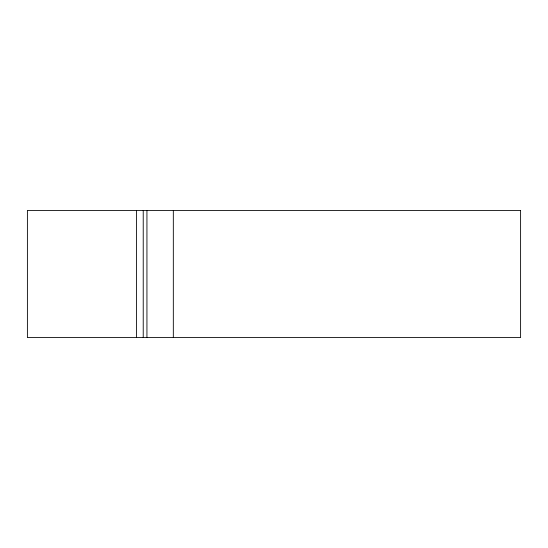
<?xml version="1.0" encoding="UTF-8"?>
<svg xmlns="http://www.w3.org/2000/svg" width="548" height="548" viewBox="0 0 548 548"><rect width="100%" height="100%" fill="white"/><g stroke="black" fill="none" stroke-linecap="round" stroke-linejoin="round"><path stroke-width="0.82" d="M173.326 210.418L173.326 337.582M146.939 210.418L146.939 337.582M143.227 210.418L143.227 337.582M136.555 210.418L136.555 337.582M520.6 210.418L27.4 210.418L27.4 337.582L520.6 337.582L520.6 210.418"/></g></svg>
